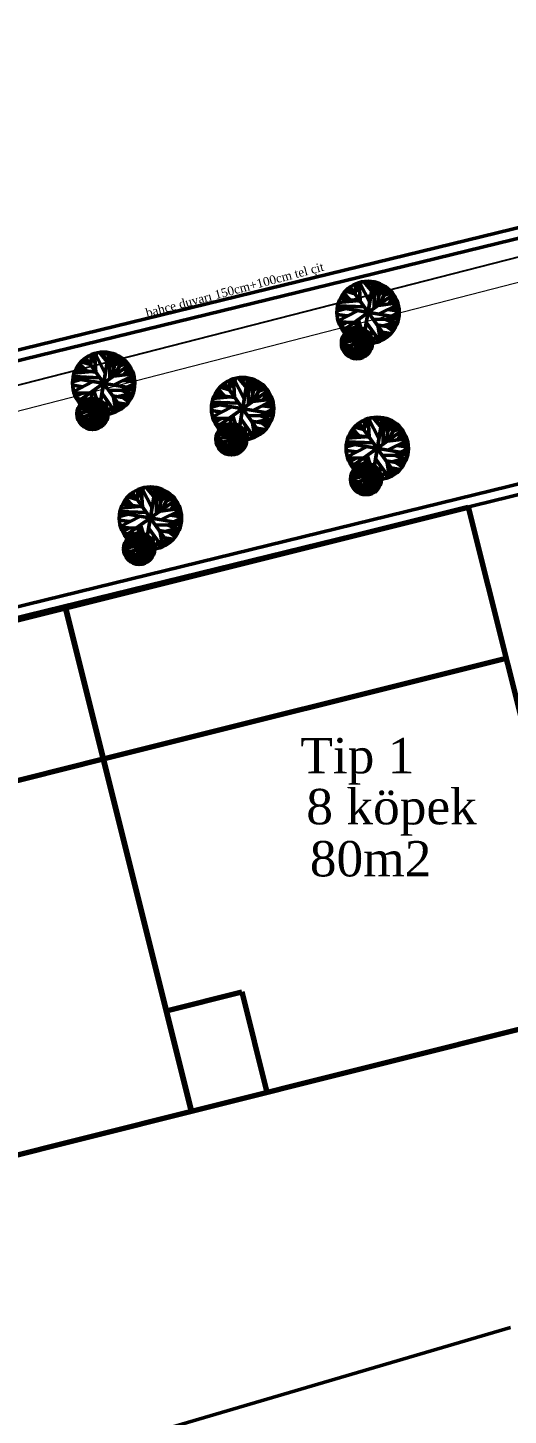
# Model space of a CAD drawing. Header units: millimetres. Extents: x 2046 to 14753, y 2361 to 29276.
# Drawn here: x 8238 to 8469, y 27890 to 28558 of the extents above; entities that cross this region are included whole.
import ezdxf

# ---------------------------------------------------------------- set-up
doc = ezdxf.new("R2010")
doc.units = ezdxf.units.MM
doc.layers.add('A.O. DUVAR', color=7, linetype='Continuous', lineweight=50)
doc.layers.add('TOPRAKLAMA', color=44, linetype='Continuous', lineweight=18)
doc.layers.add('aydınlatma', color=3, linetype='Continuous')
doc.styles.add('A.O. MALZEME', font='times.ttf', dxfattribs={"height": 10})

msp = doc.modelspace()

# ---------------------------------------------------------------- linework, layer by layer
at = {"layer": 'A.O. DUVAR'}
for p, q in [((7922.911, 28326.717), (8867.531, 28557.77)), ((7924.134, 28321.868), (8867.836, 28552.698)), ((8397.803, 28430.63), (8395.215, 28434.095)), ((8395.676, 28429.384), (8396.018, 28434.361)), ((8398.109, 28426.06), (8397.546, 28434.963)), ((8397.67, 28432.769), (8398.523, 28435.2)), ((8402.728, 28425.401), (8397.782, 28435.038)), ((8399.456, 28405.905), (8404.406, 28435.488)), ((8404.955, 28429.376), (8399.865, 28435.49)), ((8402.389, 28432.437), (8401.754, 28435.574)), ((8402.051, 28434.152), (8403.44, 28435.521)), ((8404.83, 28422.762), (8405.012, 28435.315)), ((8406.871, 28428.026), (8405.35, 28435.202)), ((8405.678, 28433.431), (8406.667, 28434.809)), ((8405.985, 28432.064), (8407.179, 28434.667)), ((8406.207, 28423.79), (8407.923, 28434.313)), ((7962.882, 28207.808), (8875.152, 28430.949)), ((8398.066, 28426.067), (8388.505, 28427.324)), ((8391.605, 28428.521), (8389.144, 28428.475)), ((8389.845, 28412.075), (8414.018, 28429.318)), ((8393.273, 28426.755), (8390.204, 28430.014)), ((8395.462, 28429.706), (8391.075, 28430.955)), ((8393.044, 28430.454), (8392.139, 28431.978)), ((8393.31, 28432.783), (8410.553, 28408.61)), ((8407.038, 28429.027), (8410.939, 28432.607)), ((8407.495, 28431.754), (8410.344, 28433.05)), ((8407.679, 28424.859), (8411.147, 28432.515)), ((8409.113, 28431.025), (8409.16, 28433.706)), ((8409.577, 28429.003), (8413.376, 28430.369)), ((8410.219, 28430.44), (8412.498, 28431.26)), ((8411.264, 28427.348), (8415.257, 28427.481)), ((8411.722, 28424.754), (8414.463, 28428.872)), ((8414.135, 28427.439), (8414.984, 28427.984)), ((8394.968, 28423.554), (8386.978, 28421.402)), ((8416.723, 28418.221), (8387.14, 28423.172)), ((8400.018, 28423.338), (8387.345, 28423.857)), ((8387.483, 28416.684), (8396.763, 28421.48)), ((8396.19, 28426.324), (8387.807, 28425.553)), ((8416.18, 28425.267), (8406.749, 28424.099)), ((8416.416, 28424.541), (8406.928, 28419.837)), ((8416.859, 28421.321), (8411.405, 28422.062)), ((8412.73, 28426.245), (8415.877, 28426.118)), ((8413.101, 28418.861), (8416.896, 28420.743)), ((8416.763, 28422.881), (8413.836, 28423.257)), ((8414.37, 28423.511), (8415.396, 28425.112)), ((8414.643, 28426.21), (8415.52, 28426.922)), ((8415.668, 28423.007), (8416.521, 28423.837)), ((8391.882, 28418.979), (8387.012, 28419.737)), ((8395.205, 28415.906), (8387.659, 28416.14)), ((8391.963, 28415.992), (8388.428, 28414.066)), ((8392.03, 28409.459), (8393.215, 28414.409)), ((8396.275, 28416.7), (8395.526, 28407.158)), ((8400.781, 28405.764), (8397.168, 28417.237)), ((8407.515, 28406.811), (8401.152, 28415.712)), ((8416.539, 28417.542), (8404.395, 28417.229)), ((8414.882, 28413.243), (8406.202, 28414.696)), ((8407.89, 28406.92), (8406.698, 28413.926)), ((8409.032, 28414.279), (8416.138, 28415.95)), ((8415.869, 28415.137), (8410.484, 28417.354)), ((8413.918, 28411.746), (8410.976, 28413.897)), ((8415.264, 28413.923), (8412.92, 28415.116)), ((8416.855, 28419.434), (8415.584, 28420.104)), ((8391.252, 28413.079), (8388.89, 28413.36)), ((8391.467, 28406.492), (8389.238, 28407.544)), ((8393.593, 28408.251), (8389.457, 28408.347)), ((8389.515, 28403.469), (8403.544, 28408.326)), ((8403.275, 28402.621), (8389.784, 28409.173)), ((8395.985, 28407.434), (8389.979, 28409.473)), ((8394.57, 28409.407), (8390.44, 28410.221)), ((8395.434, 28409.019), (8391.025, 28410.972)), ((8392.504, 28411.496), (8391.1, 28410.301)), ((8392.681, 28411.108), (8391.494, 28411.434)), ((8393.232, 28410.026), (8392.22, 28412.022)), ((8394.699, 28411.132), (8392.771, 28412.35)), ((8393.254, 28399.152), (8399.805, 28412.642)), ((8395.756, 28410.666), (8393.409, 28408.371)), ((8393.645, 28411.832), (8393.426, 28412.691)), ((8395.623, 28408.801), (8393.936, 28408.054)), ((8394.101, 28412.912), (8398.958, 28398.882)), ((8394.756, 28410.947), (8395.623, 28413.286)), ((8395.952, 28411.245), (8395.2, 28413.272)), ((8395.454, 28409.009), (8396.441, 28413.359)), ((8395.961, 28412.691), (8398.133, 28406.207)), ((8396.19, 28412.289), (8396.943, 28413.335)), ((8397.384, 28408.392), (8396.357, 28406.791)), ((8397.576, 28408.041), (8396.564, 28413.362)), ((8399.205, 28409.633), (8397.628, 28413.284)), ((8398.211, 28406.478), (8400.071, 28412.474)), ((8398.407, 28411.464), (8398.545, 28413.058)), ((8398.487, 28412.334), (8399.347, 28412.795)), ((8399.805, 28408.73), (8398.567, 28406.135)), ((8399.017, 28406.777), (8401.326, 28411.582)), ((8399.067, 28407.252), (8399.817, 28405.869)), ((8399.874, 28407.082), (8402.619, 28410.265)), ((8399.934, 28408.715), (8400.217, 28412.372)), ((8400.079, 28410.777), (8401.019, 28411.857)), ((8404.845, 28406.056), (8400.084, 28409.599)), ((8400.125, 28411.476), (8400.794, 28411.998)), ((8400.155, 28409.172), (8402.532, 28410.338)), ((8400.759, 28410.415), (8402.309, 28410.635)), ((8401.37, 28408.802), (8403.385, 28408.921)), ((8401.433, 28409.837), (8401.834, 28411.116)), ((8401.799, 28406.461), (8403.695, 28408.049)), ((8401.881, 28409.4), (8403.09, 28409.472)), ((8401.945, 28407.77), (8403.879, 28407.269)), ((8402.492, 28407.033), (8403.984, 28406.528)), ((8403.653, 28412.262), (8402.598, 28405.689)), ((8403.335, 28407.408), (8403.819, 28407.549)), ((8405.63, 28409.414), (8403.643, 28405.8)), ((8406.529, 28408.12), (8406.188, 28406.347)), ((8412.87, 28410.548), (8408.66, 28411.253)), ((8409.115, 28407.573), (8409.156, 28410.483)), ((8409.999, 28408.054), (8409.143, 28408.541)), ((8411.648, 28409.38), (8410.56, 28410.878)), ((8411.245, 28409.905), (8411.217, 28408.937)), ((8414.43, 28412.404), (8412.833, 28413.529)), ((8270.712, 28391.979), (8270.15, 28400.882)), ((8270.273, 28398.688), (8271.126, 28401.119)), ((8275.332, 28391.321), (8270.385, 28400.957)), ((8272.059, 28371.824), (8277.01, 28401.408)), ((8277.558, 28395.295), (8272.469, 28401.409)), ((8274.992, 28398.356), (8274.357, 28401.494)), ((8274.654, 28400.071), (8276.043, 28401.441)), ((8277.433, 28388.681), (8277.615, 28401.235)), ((8279.474, 28393.945), (8277.953, 28401.121)), ((8278.281, 28399.35), (8279.271, 28400.729)), ((8278.588, 28397.983), (8279.782, 28400.586)), ((8389.033, 28406.013), (8394.161, 28407.003)), ((8392.627, 28404.549), (8389.041, 28405.727)), ((8391.084, 28405.048), (8389.116, 28404.624)), ((8390.332, 28403.751), (8389.238, 28404.22)), ((8390.709, 28402.815), (8389.866, 28402.441)), ((8390.193, 28401.905), (8391.461, 28404.112)), ((8392.151, 28401.958), (8390.701, 28401.188)), ((8391.824, 28401.082), (8390.909, 28400.962)), ((8393.252, 28404.779), (8391.546, 28400.308)), ((8392.611, 28400.637), (8391.892, 28400.014)), ((8392.536, 28402.9), (8392.662, 28399.484)), ((8393.82, 28400.458), (8392.86, 28399.388)), ((8393.869, 28398.897), (8393.756, 28404.91)), ((8395.86, 28398.464), (8394.076, 28400.835)), ((8396.164, 28401.608), (8394.73, 28398.605)), ((8397.247, 28398.449), (8395.452, 28403.617)), ((8403.09, 28402.321), (8397.221, 28403.886)), ((8397.442, 28398.448), (8397.86, 28401.977)), ((8401.689, 28400.493), (8397.73, 28402.416)), ((8400.343, 28399.485), (8398.423, 28400.417)), ((8404.02, 28405.696), (8398.805, 28404.779)), ((8399.029, 28401.816), (8402.674, 28401.614)), ((8404.009, 28406.077), (8399.321, 28406.849)), ((8401.015, 28399.911), (8399.908, 28401.358)), ((8402.429, 28401.263), (8400.16, 28403.086)), ((8401.353, 28400.155), (8400.746, 28400.92)), ((8401.968, 28400.766), (8401.012, 28401.669)), ((8403.778, 28404.089), (8401.267, 28405.214)), ((8402.756, 28406.635), (8401.441, 28405.711)), ((8401.628, 28403.439), (8403.714, 28403.806)), ((8403.952, 28404.851), (8402.601, 28405.444)), ((8402.893, 28405.49), (8403.611, 28406.114)), ((8403.509, 28403.184), (8402.994, 28403.685)), ((8403.405, 28406.747), (8403.926, 28406.964)), ((8403.445, 28405.066), (8403.971, 28405.343)), ((8264.208, 28394.44), (8261.747, 28394.395)), ((8262.448, 28377.994), (8286.621, 28395.237)), ((8265.876, 28392.674), (8262.807, 28395.933)), ((8268.065, 28395.625), (8263.679, 28396.874)), ((8265.647, 28396.373), (8264.742, 28397.897)), ((8265.913, 28398.703), (8283.156, 28374.529)), ((8270.406, 28396.549), (8267.818, 28400.014)), ((8268.279, 28395.304), (8268.621, 28400.28)), ((8278.81, 28389.709), (8280.526, 28400.233)), ((8279.642, 28394.947), (8283.542, 28398.527)), ((8280.098, 28397.673), (8282.947, 28398.97)), ((8280.283, 28390.778), (8283.75, 28398.435)), ((8281.716, 28396.945), (8281.763, 28399.625)), ((8282.181, 28394.922), (8285.979, 28396.289)), ((8282.823, 28396.359), (8285.102, 28397.179)), ((8284.325, 28390.674), (8287.067, 28394.791)), ((8286.738, 28393.359), (8287.587, 28393.903)), ((8393.257, 28399.853), (8393.421, 28399.083)), ((8394.939, 28399.036), (8394.178, 28398.779)), ((8396.711, 28399.963), (8395.247, 28398.511)), ((8396.959, 28399.216), (8396.545, 28398.413)), ((8398.122, 28398.588), (8398.552, 28399.978)), ((8398.614, 28398.694), (8398.272, 28399.048)), ((8399.592, 28399.097), (8399.282, 28399.969)), ((8399.473, 28399.406), (8399.323, 28398.946)), ((8215.505, 28274.747), (8684.452, 28389.452)), ((8267.571, 28389.473), (8259.582, 28387.321)), ((8289.326, 28384.141), (8259.743, 28389.091)), ((8272.622, 28389.257), (8259.948, 28389.777)), ((8260.086, 28382.603), (8269.366, 28387.4)), ((8268.793, 28392.243), (8260.41, 28391.472)), ((8270.669, 28391.987), (8261.108, 28393.243)), ((8288.784, 28391.186), (8279.352, 28390.019)), ((8289.019, 28390.46), (8279.532, 28385.756)), ((8283.867, 28393.267), (8287.86, 28393.4)), ((8289.462, 28387.24), (8284.009, 28387.981)), ((8285.333, 28392.164), (8288.48, 28392.038)), ((8289.366, 28388.801), (8286.44, 28389.176)), ((8286.973, 28389.43), (8287.999, 28391.031)), ((8287.246, 28392.13), (8288.124, 28392.841)), ((8288.272, 28388.927), (8289.124, 28389.756)), ((8337.322, 28384.332), (8334.734, 28387.796)), ((8335.195, 28383.086), (8335.537, 28388.062)), ((8337.628, 28379.762), (8337.065, 28388.665)), ((8337.189, 28386.47), (8338.042, 28388.902)), ((8342.247, 28379.103), (8337.301, 28388.74)), ((8338.975, 28359.607), (8343.925, 28389.19)), ((8344.474, 28383.078), (8339.384, 28389.192)), ((8341.907, 28386.138), (8341.272, 28389.276)), ((8341.57, 28387.854), (8342.959, 28389.223)), ((8344.349, 28376.463), (8344.531, 28389.017)), ((8346.389, 28381.728), (8344.869, 28388.903)), ((8345.197, 28387.132), (8346.186, 28388.511)), ((8345.504, 28385.765), (8346.698, 28388.368)), ((8345.725, 28377.492), (8347.442, 28388.015)), ((8348.632, 28384.727), (8348.678, 28387.408)), ((8264.486, 28384.899), (8259.615, 28385.657)), ((8267.809, 28381.826), (8260.263, 28382.059)), ((8264.566, 28381.911), (8261.031, 28379.986)), ((8264.633, 28375.379), (8265.818, 28380.329)), ((8268.878, 28382.619), (8268.13, 28373.078)), ((8273.384, 28371.684), (8269.771, 28383.156)), ((8280.118, 28372.731), (8273.755, 28381.632)), ((8289.142, 28383.461), (8276.998, 28383.148)), ((8287.486, 28379.163), (8278.805, 28380.615)), ((8281.636, 28380.199), (8288.742, 28381.87)), ((8288.472, 28381.057), (8283.087, 28383.273)), ((8287.867, 28379.842), (8285.523, 28381.035)), ((8285.704, 28384.78), (8289.499, 28386.662)), ((8289.459, 28385.353), (8288.187, 28386.024)), ((8337.584, 28379.769), (8328.023, 28381.026)), ((8331.124, 28382.223), (8328.662, 28382.177)), ((8329.363, 28365.777), (8353.537, 28383.02)), ((8332.791, 28380.457), (8329.723, 28383.716)), ((8334.981, 28383.408), (8330.594, 28384.657)), ((8332.563, 28384.156), (8331.658, 28385.68)), ((8332.828, 28386.485), (8350.071, 28362.312)), ((8346.557, 28382.729), (8350.458, 28386.309)), ((8347.013, 28385.456), (8349.863, 28386.752)), ((8347.198, 28378.561), (8350.666, 28386.217)), ((8349.096, 28382.705), (8352.894, 28384.071)), ((8349.738, 28384.142), (8352.017, 28384.962)), ((8350.782, 28381.05), (8354.776, 28381.182)), ((8351.241, 28378.456), (8353.982, 28382.573)), ((8353.653, 28381.141), (8354.503, 28381.686)), ((8354.162, 28379.912), (8355.039, 28380.623)), ((8263.855, 28378.998), (8261.493, 28379.279)), ((8266.196, 28374.17), (8262.06, 28374.266)), ((8262.118, 28369.388), (8276.148, 28374.245)), ((8275.878, 28368.541), (8262.388, 28375.092)), ((8268.588, 28373.354), (8262.583, 28375.392)), ((8267.174, 28375.326), (8263.044, 28376.14)), ((8268.037, 28374.938), (8263.629, 28376.891)), ((8265.108, 28377.416), (8263.703, 28376.221)), ((8265.285, 28377.028), (8264.098, 28377.353)), ((8265.835, 28375.945), (8264.824, 28377.941)), ((8267.302, 28377.051), (8265.374, 28378.27)), ((8265.857, 28365.071), (8272.409, 28378.562)), ((8268.36, 28376.586), (8266.012, 28374.29)), ((8266.248, 28377.752), (8266.029, 28378.61)), ((8268.226, 28374.72), (8266.539, 28373.973)), ((8266.704, 28378.831), (8271.561, 28364.802)), ((8267.359, 28376.867), (8268.226, 28379.205)), ((8268.555, 28377.164), (8267.803, 28379.191)), ((8268.057, 28374.929), (8269.044, 28379.278)), ((8268.565, 28378.611), (8270.737, 28372.127)), ((8268.794, 28378.209), (8269.546, 28379.254)), ((8269.987, 28374.311), (8268.96, 28372.71)), ((8270.179, 28373.961), (8269.168, 28379.281)), ((8271.809, 28375.553), (8270.231, 28379.204)), ((8270.815, 28372.398), (8272.675, 28378.393)), ((8271.01, 28377.383), (8271.148, 28378.978)), ((8271.09, 28378.253), (8271.95, 28378.714)), ((8272.408, 28374.65), (8271.171, 28372.054)), ((8271.62, 28372.696), (8273.929, 28377.502)), ((8272.478, 28373.001), (8275.222, 28376.184)), ((8272.537, 28374.634), (8272.821, 28378.291)), ((8272.682, 28376.696), (8273.622, 28377.776)), ((8277.449, 28371.976), (8272.687, 28375.518)), ((8272.728, 28377.395), (8273.397, 28377.917)), ((8272.759, 28375.091), (8275.135, 28376.258)), ((8273.363, 28376.335), (8274.912, 28376.554)), ((8273.973, 28374.721), (8275.988, 28374.84)), ((8274.036, 28375.757), (8274.437, 28377.036)), ((8274.402, 28372.38), (8276.298, 28373.968)), ((8274.484, 28375.32), (8275.693, 28375.391)), ((8274.548, 28373.689), (8276.482, 28373.189)), ((8276.256, 28378.182), (8275.201, 28371.608)), ((8278.234, 28375.334), (8276.246, 28371.72)), ((8279.133, 28374.039), (8278.791, 28372.266)), ((8280.493, 28372.839), (8279.301, 28379.846)), ((8285.473, 28376.468), (8281.263, 28377.172)), ((8281.718, 28373.492), (8281.759, 28376.403)), ((8282.602, 28373.974), (8281.746, 28374.46)), ((8284.251, 28375.299), (8283.163, 28376.797)), ((8286.521, 28377.665), (8283.579, 28379.816)), ((8283.848, 28375.824), (8283.82, 28374.857)), ((8287.033, 28378.323), (8285.436, 28379.448)), ((8334.487, 28377.256), (8326.497, 28375.103)), ((8356.242, 28371.923), (8326.658, 28376.873)), ((8339.537, 28377.04), (8326.863, 28377.559)), ((8327.001, 28370.386), (8336.281, 28375.182)), ((8335.709, 28380.026), (8327.325, 28379.255)), ((8355.699, 28378.969), (8346.268, 28377.801)), ((8355.935, 28378.243), (8346.447, 28373.538)), ((8356.377, 28375.023), (8350.924, 28375.764)), ((8352.249, 28379.946), (8355.395, 28379.82)), ((8352.619, 28372.563), (8356.414, 28374.444)), ((8356.282, 28376.583), (8353.355, 28376.958)), ((8353.888, 28377.212), (8354.915, 28378.814)), ((8356.374, 28373.136), (8355.103, 28373.806)), ((8355.187, 28376.709), (8356.04, 28377.539)), ((8261.636, 28371.932), (8266.764, 28372.922)), ((8265.23, 28370.469), (8261.644, 28371.646)), ((8263.687, 28370.967), (8261.72, 28370.543)), ((8264.07, 28372.412), (8261.841, 28373.463)), ((8262.935, 28369.671), (8261.841, 28370.139)), ((8263.312, 28368.735), (8262.47, 28368.36)), ((8262.797, 28367.825), (8264.064, 28370.032)), ((8264.755, 28367.877), (8263.305, 28367.108)), ((8264.427, 28367.002), (8263.513, 28366.881)), ((8265.855, 28370.698), (8264.149, 28366.227)), ((8265.139, 28368.82), (8265.265, 28365.403)), ((8266.473, 28364.817), (8266.36, 28370.83)), ((8268.768, 28367.528), (8267.333, 28364.524)), ((8269.85, 28364.368), (8268.055, 28369.536)), ((8275.694, 28368.241), (8269.825, 28369.805)), ((8270.046, 28364.367), (8270.463, 28367.896)), ((8274.292, 28366.413), (8270.334, 28368.335)), ((8276.623, 28371.615), (8271.408, 28370.698)), ((8271.633, 28367.736), (8275.277, 28367.534)), ((8271.67, 28373.172), (8272.42, 28371.788)), ((8276.613, 28371.997), (8271.924, 28372.768)), ((8273.618, 28365.831), (8272.511, 28367.278)), ((8275.033, 28367.182), (8272.763, 28369.006)), ((8274.571, 28366.685), (8273.616, 28367.588)), ((8276.381, 28370.008), (8273.87, 28371.134)), ((8275.359, 28372.554), (8274.045, 28371.63)), ((8274.231, 28369.359), (8276.317, 28369.726)), ((8275.096, 28372.953), (8276.587, 28372.448)), ((8276.555, 28370.77), (8275.204, 28371.363)), ((8275.496, 28371.41), (8276.215, 28372.033)), ((8276.113, 28369.104), (8275.598, 28369.604)), ((8275.938, 28373.328), (8276.423, 28373.469)), ((8276.008, 28372.666), (8276.53, 28372.884)), ((8276.048, 28370.985), (8276.574, 28371.263)), ((8331.401, 28372.681), (8326.531, 28373.439)), ((8334.724, 28369.608), (8327.178, 28369.841)), ((8331.481, 28369.693), (8327.947, 28367.768)), ((8330.771, 28366.781), (8328.408, 28367.061)), ((8331.548, 28363.161), (8332.733, 28368.111)), ((8334.275, 28364.649), (8335.141, 28366.988)), ((8335.471, 28364.946), (8334.719, 28366.974)), ((8334.972, 28362.711), (8335.959, 28367.061)), ((8335.794, 28370.402), (8335.045, 28360.86)), ((8335.709, 28365.991), (8336.461, 28367.037)), ((8337.095, 28361.743), (8336.083, 28367.064)), ((8340.3, 28359.466), (8336.687, 28370.939)), ((8338.724, 28363.335), (8337.146, 28366.986)), ((8347.034, 28360.513), (8340.67, 28369.414)), ((8356.057, 28371.244), (8343.914, 28370.931)), ((8354.401, 28366.945), (8345.721, 28368.397)), ((8347.409, 28360.622), (8346.216, 28367.628)), ((8348.551, 28367.981), (8355.657, 28369.652)), ((8355.387, 28368.839), (8350.002, 28371.056)), ((8353.437, 28365.448), (8350.495, 28367.599)), ((8353.948, 28366.106), (8352.352, 28367.231)), ((8354.782, 28367.625), (8352.439, 28368.818)), ((8397.678, 28367.334), (8414.921, 28343.161)), ((8402.171, 28365.181), (8399.583, 28368.646)), ((8400.044, 28363.935), (8400.386, 28368.912)), ((8402.478, 28360.611), (8401.915, 28369.514)), ((8402.039, 28367.32), (8402.892, 28369.751)), ((8407.097, 28359.952), (8402.151, 28369.589)), ((8403.825, 28340.456), (8408.775, 28370.039)), ((8409.324, 28363.927), (8404.234, 28370.041)), ((8406.757, 28366.988), (8406.122, 28370.125)), ((8406.419, 28368.703), (8407.809, 28370.072)), ((8409.198, 28357.313), (8409.38, 28369.866)), ((8411.239, 28362.577), (8409.718, 28369.753)), ((8410.047, 28367.982), (8411.036, 28369.36)), ((8410.353, 28366.615), (8411.547, 28369.218)), ((8410.575, 28358.341), (8412.291, 28368.864)), ((8411.407, 28363.578), (8415.308, 28367.158)), ((8411.863, 28366.305), (8414.712, 28367.601)), ((8412.048, 28359.41), (8415.515, 28367.066)), ((8413.481, 28365.576), (8413.528, 28368.257)), ((8265.214, 28366.557), (8264.496, 28365.934)), ((8266.423, 28366.377), (8265.463, 28365.307)), ((8265.86, 28365.773), (8266.025, 28365.003)), ((8268.463, 28364.383), (8266.68, 28366.754)), ((8267.543, 28364.955), (8266.782, 28364.698)), ((8269.314, 28365.883), (8267.85, 28364.43)), ((8269.562, 28365.135), (8269.148, 28364.333)), ((8270.725, 28364.507), (8271.156, 28365.898)), ((8271.217, 28364.614), (8270.875, 28364.968)), ((8272.946, 28365.404), (8271.027, 28366.337)), ((8272.195, 28365.016), (8271.885, 28365.888)), ((8272.076, 28365.325), (8271.926, 28364.865)), ((8273.957, 28366.074), (8273.35, 28366.839)), ((8328.551, 28359.714), (8333.68, 28360.705)), ((8330.986, 28360.194), (8328.757, 28361.245)), ((8333.112, 28361.953), (8328.976, 28362.049)), ((8329.033, 28357.17), (8343.063, 28362.027)), ((8342.793, 28356.323), (8329.303, 28362.875)), ((8335.504, 28361.136), (8329.498, 28363.175)), ((8334.089, 28363.109), (8329.959, 28363.923)), ((8334.952, 28362.721), (8330.544, 28364.674)), ((8332.023, 28365.198), (8330.618, 28364.003)), ((8332.2, 28364.81), (8331.013, 28365.136)), ((8332.751, 28363.727), (8331.739, 28365.724)), ((8334.217, 28364.834), (8332.29, 28366.052)), ((8332.772, 28352.854), (8339.324, 28366.344)), ((8335.275, 28364.368), (8332.928, 28362.072)), ((8333.163, 28365.534), (8332.944, 28366.393)), ((8335.141, 28362.503), (8333.455, 28361.755)), ((8333.62, 28366.614), (8338.477, 28352.584)), ((8335.48, 28366.393), (8337.652, 28359.909)), ((8336.902, 28362.094), (8335.876, 28360.492)), ((8337.73, 28360.18), (8339.59, 28366.176)), ((8337.925, 28365.165), (8338.064, 28366.76)), ((8338.006, 28366.036), (8338.865, 28366.496)), ((8339.324, 28362.432), (8338.086, 28359.836)), ((8338.536, 28360.479), (8340.845, 28365.284)), ((8338.585, 28360.954), (8339.336, 28359.57)), ((8343.528, 28359.779), (8338.84, 28360.551)), ((8339.393, 28360.784), (8342.137, 28363.967)), ((8339.452, 28362.417), (8339.736, 28366.073)), ((8339.598, 28364.479), (8340.538, 28365.559)), ((8344.364, 28359.758), (8339.603, 28363.301)), ((8339.643, 28365.178), (8340.313, 28365.699)), ((8339.674, 28362.874), (8342.051, 28364.04)), ((8340.278, 28364.117), (8341.828, 28364.336)), ((8340.889, 28362.503), (8342.903, 28362.622)), ((8340.951, 28363.539), (8341.352, 28364.818)), ((8342.275, 28360.337), (8340.96, 28359.413)), ((8341.317, 28360.163), (8343.214, 28361.75)), ((8341.399, 28363.102), (8342.608, 28363.173)), ((8341.464, 28361.471), (8343.398, 28360.971)), ((8342.011, 28360.735), (8343.503, 28360.23)), ((8343.172, 28365.964), (8342.116, 28359.391)), ((8342.854, 28361.11), (8343.338, 28361.251)), ((8342.924, 28360.449), (8343.445, 28360.666)), ((8345.149, 28363.116), (8343.161, 28359.502)), ((8346.048, 28361.822), (8345.707, 28360.049)), ((8352.388, 28364.25), (8348.178, 28364.955)), ((8348.634, 28361.275), (8348.674, 28364.185)), ((8349.517, 28361.756), (8348.662, 28362.242)), ((8351.167, 28363.082), (8350.079, 28364.579)), ((8350.764, 28363.607), (8350.736, 28362.639)), ((8400.559, 28360.875), (8392.175, 28360.104)), ((8402.434, 28360.618), (8392.873, 28361.875)), ((8395.974, 28363.072), (8393.512, 28363.026)), ((8394.213, 28346.626), (8418.386, 28363.869)), ((8397.641, 28361.306), (8394.573, 28364.565)), ((8399.831, 28364.257), (8395.444, 28365.506)), ((8397.413, 28365.005), (8396.507, 28366.529)), ((8413.946, 28363.554), (8417.744, 28364.92)), ((8414.588, 28364.991), (8416.867, 28365.811)), ((8415.632, 28361.899), (8419.625, 28362.032)), ((8416.091, 28359.305), (8418.832, 28363.423)), ((8417.098, 28360.796), (8420.245, 28360.669)), ((8418.503, 28361.991), (8419.353, 28362.535)), ((8419.011, 28360.761), (8419.889, 28361.473)), ((8332.146, 28358.251), (8328.559, 28359.428)), ((8330.602, 28358.75), (8328.635, 28358.325)), ((8329.85, 28357.453), (8328.757, 28357.921)), ((8330.227, 28356.517), (8329.385, 28356.142)), ((8329.712, 28355.607), (8330.98, 28357.814)), ((8331.67, 28355.66), (8330.22, 28354.89)), ((8331.343, 28354.784), (8330.428, 28354.664)), ((8332.771, 28358.481), (8331.064, 28354.01)), ((8332.129, 28354.339), (8331.411, 28353.716)), ((8332.054, 28356.602), (8332.181, 28353.185)), ((8333.339, 28354.16), (8332.379, 28353.089)), ((8333.388, 28352.599), (8333.275, 28358.612)), ((8335.379, 28352.165), (8333.595, 28354.537)), ((8335.683, 28355.31), (8334.249, 28352.307)), ((8336.229, 28353.665), (8334.766, 28352.212)), ((8336.766, 28352.15), (8334.97, 28357.318)), ((8342.609, 28356.023), (8336.74, 28357.588)), ((8336.961, 28352.15), (8337.378, 28355.679)), ((8341.208, 28354.195), (8337.249, 28356.118)), ((8337.641, 28352.29), (8338.071, 28353.68)), ((8339.862, 28353.187), (8337.942, 28354.119)), ((8343.539, 28359.398), (8338.324, 28358.481)), ((8338.548, 28355.518), (8342.192, 28355.316)), ((8339.111, 28352.799), (8338.801, 28353.671)), ((8340.534, 28353.613), (8339.426, 28355.06)), ((8341.948, 28354.964), (8339.678, 28356.788)), ((8340.872, 28353.856), (8340.265, 28354.622)), ((8341.487, 28354.467), (8340.531, 28355.37)), ((8343.296, 28357.791), (8340.785, 28358.916)), ((8341.146, 28357.141), (8343.232, 28357.508)), ((8343.471, 28358.553), (8342.12, 28359.146)), ((8342.412, 28359.192), (8343.13, 28359.815)), ((8343.028, 28356.886), (8342.513, 28357.387)), ((8342.963, 28358.767), (8343.49, 28359.045)), ((8399.337, 28358.105), (8391.347, 28355.953)), ((8396.251, 28353.53), (8391.381, 28354.288)), ((8421.091, 28352.772), (8391.508, 28357.723)), ((8404.387, 28357.889), (8391.713, 28358.408)), ((8391.851, 28351.235), (8401.131, 28356.031)), ((8420.549, 28359.818), (8411.118, 28358.65)), ((8420.784, 28359.092), (8411.297, 28354.388)), ((8421.227, 28355.872), (8415.774, 28356.613)), ((8417.469, 28353.412), (8421.264, 28355.294)), ((8421.131, 28357.432), (8418.205, 28357.808)), ((8418.738, 28358.062), (8419.765, 28359.663)), ((8421.224, 28353.985), (8419.953, 28354.655)), ((8420.037, 28357.558), (8420.89, 28358.388)), ((8332.776, 28353.555), (8332.94, 28352.785)), ((8334.458, 28352.738), (8333.697, 28352.48)), ((8336.478, 28352.917), (8336.064, 28352.115)), ((8338.132, 28352.396), (8337.791, 28352.75)), ((8338.992, 28353.108), (8338.842, 28352.647)), ((8399.574, 28350.458), (8392.028, 28350.691)), ((8396.331, 28350.543), (8392.796, 28348.617)), ((8395.621, 28347.63), (8393.258, 28347.911)), ((8396.398, 28344.01), (8397.583, 28348.96)), ((8397.622, 28333.703), (8404.174, 28347.193)), ((8398.013, 28346.383), (8397.794, 28347.242)), ((8398.469, 28347.463), (8403.327, 28333.433)), ((8399.124, 28345.498), (8399.991, 28347.837)), ((8400.321, 28345.796), (8399.568, 28347.823)), ((8399.822, 28343.56), (8400.809, 28347.91)), ((8400.644, 28351.251), (8399.895, 28341.709)), ((8400.33, 28347.242), (8402.502, 28340.758)), ((8400.559, 28346.84), (8401.311, 28347.886)), ((8401.945, 28342.592), (8400.933, 28347.913)), ((8405.149, 28340.315), (8401.537, 28351.788)), ((8403.574, 28344.184), (8401.996, 28347.835)), ((8402.58, 28341.029), (8404.44, 28347.025)), ((8402.775, 28346.015), (8402.914, 28347.609)), ((8402.855, 28346.885), (8403.715, 28347.346)), ((8404.302, 28343.266), (8404.586, 28346.923)), ((8411.883, 28341.362), (8405.52, 28350.263)), ((8420.907, 28352.093), (8408.763, 28351.78)), ((8419.251, 28347.794), (8410.57, 28349.247)), ((8412.259, 28341.471), (8411.066, 28348.477)), ((8413.401, 28348.83), (8420.507, 28350.501)), ((8420.237, 28349.688), (8414.852, 28351.905)), ((8418.286, 28346.297), (8415.345, 28348.448)), ((8418.798, 28346.955), (8417.202, 28348.08)), ((8419.632, 28348.474), (8417.289, 28349.667)), ((8393.401, 28340.564), (8398.53, 28341.554)), ((8396.996, 28339.1), (8393.409, 28340.278)), ((8395.836, 28341.043), (8393.607, 28342.095)), ((8397.962, 28342.802), (8393.825, 28342.898)), ((8393.883, 28338.02), (8407.913, 28342.877)), ((8407.643, 28337.172), (8394.153, 28343.724)), ((8400.353, 28341.985), (8394.348, 28344.024)), ((8398.939, 28343.958), (8394.809, 28344.772)), ((8399.802, 28343.57), (8395.394, 28345.523)), ((8396.873, 28346.047), (8395.468, 28344.852)), ((8397.05, 28345.659), (8395.863, 28345.985)), ((8397.6, 28344.577), (8396.589, 28346.573)), ((8399.067, 28345.683), (8397.14, 28346.901)), ((8400.125, 28345.217), (8397.777, 28342.922)), ((8399.991, 28343.352), (8398.304, 28342.605)), ((8401.752, 28342.943), (8400.726, 28341.342)), ((8404.173, 28343.281), (8402.936, 28340.686)), ((8408.388, 28340.247), (8403.173, 28339.33)), ((8403.385, 28341.328), (8405.695, 28346.133)), ((8403.435, 28341.803), (8404.185, 28340.42)), ((8408.378, 28340.628), (8403.689, 28341.4)), ((8404.243, 28341.633), (8406.987, 28344.816)), ((8404.447, 28345.328), (8405.388, 28346.408)), ((8409.214, 28340.607), (8404.453, 28344.15)), ((8404.493, 28346.027), (8405.162, 28346.549)), ((8404.524, 28343.723), (8406.9, 28344.889)), ((8405.128, 28344.966), (8406.678, 28345.186)), ((8405.738, 28343.353), (8407.753, 28343.472)), ((8405.801, 28344.388), (8406.202, 28345.667)), ((8407.125, 28341.186), (8405.81, 28340.262)), ((8406.167, 28341.012), (8408.063, 28342.6)), ((8406.249, 28343.951), (8407.458, 28344.023)), ((8406.313, 28342.321), (8408.248, 28341.82)), ((8406.861, 28341.584), (8408.352, 28341.08)), ((8408.021, 28346.813), (8406.966, 28340.24)), ((8407.261, 28340.042), (8407.98, 28340.665)), ((8407.703, 28341.959), (8408.188, 28342.1)), ((8407.774, 28341.298), (8408.295, 28341.515)), ((8409.999, 28343.965), (8408.011, 28340.351)), ((8410.898, 28342.671), (8410.556, 28340.898)), ((8417.238, 28345.099), (8413.028, 28345.804)), ((8413.483, 28342.124), (8413.524, 28345.034)), ((8414.367, 28342.605), (8413.511, 28343.092)), ((8416.017, 28343.931), (8414.929, 28345.429)), ((8415.614, 28344.456), (8415.586, 28343.488)), ((8288.432, 28333.757), (8305.675, 28309.583)), ((8292.926, 28331.603), (8290.338, 28335.068)), ((8290.799, 28330.358), (8291.141, 28335.334)), ((8293.232, 28327.033), (8292.669, 28335.936)), ((8292.793, 28333.742), (8293.646, 28336.173)), ((8297.851, 28326.375), (8292.905, 28336.011)), ((8294.579, 28306.878), (8299.529, 28336.461)), ((8300.078, 28330.349), (8294.988, 28336.463)), ((8297.511, 28333.41), (8296.876, 28336.548)), ((8297.174, 28335.125), (8298.563, 28336.494)), ((8299.953, 28323.735), (8300.135, 28336.289)), ((8301.993, 28328.999), (8300.472, 28336.175)), ((8300.801, 28334.404), (8301.79, 28335.783)), ((8301.107, 28333.037), (8302.302, 28335.64)), ((8301.329, 28324.763), (8303.046, 28335.287)), ((8302.161, 28330.001), (8306.062, 28333.581)), ((8302.617, 28332.727), (8305.467, 28334.024)), ((8304.235, 28331.999), (8304.282, 28334.679)), ((8395.452, 28339.599), (8393.485, 28339.175)), ((8394.7, 28338.302), (8393.607, 28338.771)), ((8395.077, 28337.366), (8394.235, 28336.992)), ((8394.562, 28336.456), (8395.829, 28338.663)), ((8396.52, 28336.509), (8395.07, 28335.739)), ((8396.192, 28335.633), (8395.278, 28335.513)), ((8397.621, 28339.33), (8395.914, 28334.859)), ((8396.979, 28335.188), (8396.261, 28334.565)), ((8396.904, 28337.451), (8397.03, 28334.035)), ((8398.188, 28335.009), (8397.228, 28333.939)), ((8397.626, 28334.404), (8397.79, 28333.634)), ((8398.238, 28333.448), (8398.125, 28339.461)), ((8400.229, 28333.015), (8398.445, 28335.386)), ((8399.308, 28333.587), (8398.547, 28333.33)), ((8400.533, 28336.159), (8399.099, 28333.156)), ((8401.079, 28334.514), (8399.615, 28333.062)), ((8401.616, 28333), (8399.82, 28338.168)), ((8401.328, 28333.767), (8400.913, 28332.964)), ((8407.459, 28336.872), (8401.59, 28338.437)), ((8401.811, 28332.999), (8402.228, 28336.528)), ((8406.057, 28335.044), (8402.099, 28336.967)), ((8402.49, 28333.139), (8402.921, 28334.529)), ((8402.982, 28333.245), (8402.641, 28333.599)), ((8404.712, 28334.036), (8402.792, 28334.968)), ((8403.398, 28336.367), (8407.042, 28336.165)), ((8403.961, 28333.648), (8403.65, 28334.52)), ((8403.842, 28333.957), (8403.691, 28333.497)), ((8405.383, 28334.462), (8404.276, 28335.909)), ((8406.798, 28335.814), (8404.528, 28337.637)), ((8405.722, 28334.706), (8405.115, 28335.471)), ((8406.336, 28335.317), (8405.381, 28336.22)), ((8408.146, 28338.64), (8405.635, 28339.765)), ((8405.996, 28337.99), (8408.082, 28338.357)), ((8408.32, 28339.402), (8406.97, 28339.995)), ((8407.878, 28337.735), (8407.363, 28338.236)), ((8407.813, 28339.617), (8408.339, 28339.894)), ((8291.313, 28327.297), (8282.929, 28326.526)), ((8293.188, 28327.04), (8283.627, 28328.297)), ((8286.728, 28329.494), (8284.266, 28329.449)), ((8284.967, 28313.048), (8309.141, 28330.291)), ((8288.395, 28327.728), (8285.327, 28330.987)), ((8290.585, 28330.679), (8286.198, 28331.928)), ((8288.167, 28331.427), (8287.262, 28332.951)), ((8302.802, 28325.832), (8306.27, 28333.489)), ((8304.7, 28329.976), (8308.498, 28331.343)), ((8305.342, 28331.413), (8307.621, 28332.233)), ((8306.386, 28328.321), (8310.38, 28328.454)), ((8306.845, 28325.728), (8309.586, 28329.845)), ((8307.853, 28327.218), (8310.999, 28327.092)), ((8309.257, 28328.413), (8310.107, 28328.957)), ((8309.766, 28327.184), (8310.643, 28327.895)), ((8290.091, 28324.527), (8282.101, 28322.375)), ((8287.005, 28319.953), (8282.135, 28320.71)), ((8311.845, 28319.195), (8282.262, 28324.145)), ((8295.141, 28324.311), (8282.467, 28324.83)), ((8282.605, 28317.657), (8291.885, 28322.454)), ((8311.303, 28326.24), (8301.872, 28325.073)), ((8311.539, 28325.514), (8302.051, 28320.81)), ((8311.981, 28322.294), (8306.528, 28323.035)), ((8308.223, 28319.834), (8312.018, 28321.716)), ((8311.885, 28323.855), (8308.959, 28324.23)), ((8309.492, 28324.484), (8310.519, 28326.085)), ((8311.978, 28320.407), (8310.707, 28321.077)), ((8310.791, 28323.981), (8311.644, 28324.81)), ((8290.328, 28316.88), (8282.782, 28317.113)), ((8287.085, 28316.965), (8283.551, 28315.04)), ((8286.375, 28314.052), (8284.012, 28314.333)), ((8287.152, 28310.433), (8288.337, 28315.383)), ((8288.376, 28300.125), (8294.928, 28313.616)), ((8288.767, 28312.805), (8288.548, 28313.664)), ((8289.224, 28313.885), (8294.081, 28299.856)), ((8289.879, 28311.921), (8290.745, 28314.259)), ((8291.075, 28312.218), (8290.323, 28314.245)), ((8290.576, 28309.983), (8291.563, 28314.332)), ((8291.398, 28317.673), (8290.649, 28308.132)), ((8291.084, 28313.665), (8293.256, 28307.181)), ((8291.313, 28313.262), (8292.065, 28314.308)), ((8292.699, 28309.015), (8291.687, 28314.335)), ((8295.904, 28306.738), (8292.291, 28318.21)), ((8294.328, 28310.607), (8292.75, 28314.258)), ((8293.529, 28312.437), (8293.668, 28314.032)), ((8293.61, 28313.307), (8294.469, 28313.768)), ((8302.638, 28307.784), (8296.274, 28316.686)), ((8311.661, 28318.515), (8299.518, 28318.202)), ((8310.005, 28314.216), (8301.325, 28315.669)), ((8303.013, 28307.893), (8301.82, 28314.9)), ((8304.155, 28315.253), (8311.261, 28316.923)), ((8310.991, 28316.111), (8305.606, 28318.327)), ((8309.041, 28312.719), (8306.099, 28314.87)), ((8309.552, 28313.377), (8307.956, 28314.502)), ((8310.386, 28314.896), (8308.043, 28316.089)), ((8284.155, 28306.986), (8289.284, 28307.976)), ((8286.59, 28307.466), (8284.361, 28308.517)), ((8288.716, 28309.224), (8284.58, 28309.32)), ((8284.637, 28304.442), (8298.667, 28309.299)), ((8298.397, 28303.595), (8284.907, 28310.146)), ((8291.108, 28308.408), (8285.102, 28310.446)), ((8289.693, 28310.38), (8285.563, 28311.194)), ((8290.556, 28309.992), (8286.148, 28311.945)), ((8287.627, 28312.47), (8286.222, 28311.275)), ((8287.804, 28312.082), (8286.617, 28312.407)), ((8288.355, 28310.999), (8287.343, 28312.995)), ((8289.821, 28312.105), (8287.894, 28313.324)), ((8290.879, 28311.64), (8288.532, 28309.344)), ((8290.745, 28309.774), (8289.059, 28309.027)), ((8292.506, 28309.365), (8291.48, 28307.764)), ((8293.334, 28307.452), (8295.194, 28313.447)), ((8294.928, 28309.704), (8293.69, 28307.108)), ((8294.14, 28307.75), (8296.449, 28312.556)), ((8294.189, 28308.226), (8294.939, 28306.842)), ((8299.132, 28307.05), (8294.444, 28307.822)), ((8294.997, 28308.055), (8297.741, 28311.238)), ((8295.056, 28309.688), (8295.34, 28313.345)), ((8295.202, 28311.75), (8296.142, 28312.83)), ((8299.968, 28307.03), (8295.207, 28310.572)), ((8295.247, 28312.449), (8295.917, 28312.971)), ((8295.278, 28310.145), (8297.655, 28311.311)), ((8295.882, 28311.388), (8297.432, 28311.608)), ((8296.493, 28309.775), (8298.507, 28309.894)), ((8296.555, 28310.811), (8296.956, 28312.09)), ((8297.879, 28307.608), (8296.564, 28306.684)), ((8296.921, 28307.434), (8298.818, 28309.022)), ((8297.003, 28310.373), (8298.212, 28310.445)), ((8297.068, 28308.743), (8299.002, 28308.243)), ((8297.615, 28308.007), (8299.107, 28307.502)), ((8298.776, 28313.235), (8297.72, 28306.662)), ((8298.015, 28306.464), (8298.734, 28307.087)), ((8298.458, 28308.381), (8298.942, 28308.523)), ((8298.528, 28307.72), (8299.049, 28307.937)), ((8300.753, 28310.388), (8298.765, 28306.774)), ((8301.652, 28309.093), (8301.311, 28307.32)), ((8307.992, 28311.522), (8303.782, 28312.226)), ((8304.238, 28308.546), (8304.278, 28311.457)), ((8305.121, 28309.028), (8304.266, 28309.514)), ((8306.771, 28310.353), (8305.683, 28311.851)), ((8306.368, 28310.878), (8306.34, 28309.911)), ((8287.75, 28305.523), (8284.163, 28306.7)), ((8286.206, 28306.021), (8284.239, 28305.597)), ((8285.454, 28304.725), (8284.361, 28305.193)), ((8285.831, 28303.789), (8284.989, 28303.414)), ((8285.316, 28302.879), (8286.584, 28305.086)), ((8287.274, 28302.931), (8285.824, 28302.162)), ((8286.947, 28302.056), (8286.032, 28301.935)), ((8288.375, 28305.752), (8286.668, 28301.281)), ((8287.733, 28301.611), (8287.015, 28300.988)), ((8287.658, 28303.874), (8287.785, 28300.457)), ((8288.943, 28301.431), (8287.982, 28300.361)), ((8288.38, 28300.826), (8288.544, 28300.057)), ((8288.992, 28299.871), (8288.879, 28305.884)), ((8290.983, 28299.437), (8289.199, 28301.808)), ((8291.287, 28302.582), (8289.853, 28299.578)), ((8291.833, 28300.937), (8290.37, 28299.484)), ((8292.37, 28299.422), (8290.574, 28304.59)), ((8292.082, 28300.189), (8291.668, 28299.387)), ((8298.213, 28303.295), (8292.344, 28304.859)), ((8292.565, 28299.421), (8292.982, 28302.95)), ((8296.812, 28301.467), (8292.853, 28303.389)), ((8293.245, 28299.561), (8293.675, 28300.952)), ((8295.466, 28300.458), (8293.546, 28301.391)), ((8299.143, 28306.669), (8293.928, 28305.752)), ((8294.152, 28302.79), (8297.796, 28302.588)), ((8294.715, 28300.07), (8294.404, 28300.942)), ((8294.596, 28300.379), (8294.446, 28299.919)), ((8296.138, 28300.885), (8295.03, 28302.332)), ((8297.552, 28302.236), (8295.282, 28304.06)), ((8296.476, 28301.128), (8295.869, 28301.893)), ((8297.091, 28301.739), (8296.135, 28302.642)), ((8298.9, 28305.062), (8296.389, 28306.187)), ((8296.75, 28304.413), (8298.836, 28304.779)), ((8299.075, 28305.824), (8297.724, 28306.417)), ((8298.632, 28304.157), (8298.117, 28304.658)), ((8298.567, 28306.039), (8299.094, 28306.317)), ((8290.062, 28300.009), (8289.301, 28299.752)), ((8293.736, 28299.667), (8293.395, 28300.022)), ((8284.894, 27877.36), (8470.488, 27931.986))]:
    msp.add_line(p, q, dxfattribs=at)
at = {"layer": 'A.O. DUVAR', "lineweight": 70}
for p, q in [((8256.157, 28278.472), (8450.18, 28327.001)), ((8450.18, 28327.001), (8510.841, 28084.472)), ((8062.134, 28229.943), (8256.157, 28278.472)), ((8256.157, 28278.472), (8316.818, 28035.943)), ((8316.818, 28035.943), (8256.157, 28278.472)), ((8274.355, 28205.713), (8468.378, 28254.243)), ((8080.332, 28157.184), (8274.355, 28205.713)), ((8304.686, 28084.449), (8341.065, 28093.548)), ((8341.065, 28093.548), (8353.197, 28045.043)), ((8510.841, 28084.472), (8316.818, 28035.943)), ((8316.818, 28035.943), (8122.795, 27987.414))]:
    msp.add_line(p, q, dxfattribs=at)
at = {"layer": 'A.O. DUVAR'}
for centre, radius in [((8401.931, 28420.697), 14.997), ((8396.529, 28405.897), 7.499), ((8274.535, 28386.616), 14.997), ((8341.45, 28374.398), 14.997), ((8269.133, 28371.817), 7.499), ((8336.048, 28359.599), 7.499), ((8406.3, 28355.248), 14.997), ((8400.898, 28340.448), 7.499), ((8297.054, 28321.67), 14.997), ((8291.652, 28306.87), 7.499)]:
    msp.add_circle(centre, radius, dxfattribs=at)
at = {"layer": 'aydınlatma'}
msp.add_lwpolyline([(8900.931, 28533.603), (8830.779, 28538.601), (7963.987, 28316.729)], dxfattribs=at)
at = {"layer": 'TOPRAKLAMA'}
msp.add_lwpolyline([(8089.754, 27341.919), (8878.769, 27711.205), (10298.885, 27864.424), (9861.335, 28505.112), (9593.381, 28437.617), (8831.634, 28527.025), (7957.776, 28302.2)], dxfattribs=at)

# ---------------------------------------------------------------- texts
at = {"layer": 'A.O. DUVAR', "style": 'A.O. MALZEME'}
msp.add_text('bahçe duvarı 150cm+100cm tel çit', height=4.21426, rotation=14.764351, dxfattribs=at).set_placement((8295.444, 28418.292, 2.634))
for s, p in [('Tip 1', (8369.228, 28198.8, 5)), ('8 köpek', (8372.149, 28174.217, 5)), ('80m2 ', (8373.843, 28149.137, 5))]:
    msp.add_text(s, height=17.0249, dxfattribs=at).set_placement(p)

doc.saveas('drawing.dxf')
